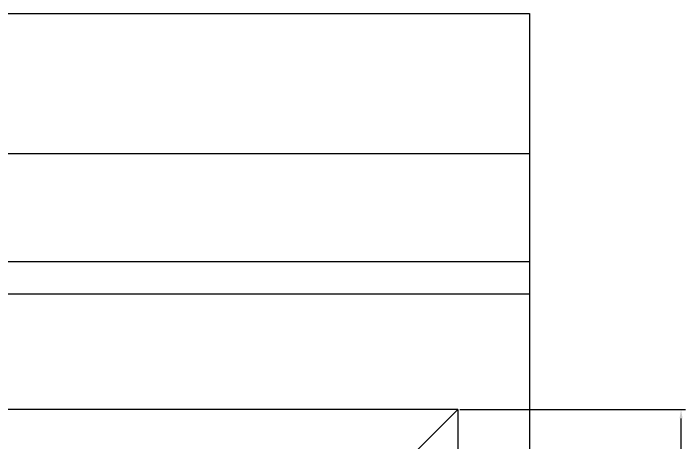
# Model space of a CAD drawing. Header units: millimetres. Extents: x -829 to 2887, y -460 to 1788.
# Drawn here: x 414 to 600.8, y 803 to 922.5 of the extents above; entities that cross this region are included whole.
import ezdxf

# ---------------------------------------------------------------- set-up
doc = ezdxf.new("R2010")
doc.units = ezdxf.units.MM
doc.layers.add('Canaletas', color=1, linetype='Continuous')
doc.layers.add('COTA', color=1, linetype='Continuous')
doc.styles.get("Standard").update_dxf_attribs({"font": 'arial.ttf'})
doc.dimstyles.new('ISO-25', dxfattribs={"dimtxt": 2.5, "dimasz": 2.5, "dimexe": 1.25, "dimexo": 0.625, "dimtad": 1, "dimtxsty": 'Standard', "dimcen": 2.5, "dimadec": 0, "dimazin": 0, "dimtfac": 1, "dimtmove": 0, "dimatfit": 3, "dimfxl": 1, "dimarcsym": 0})

# ---------------------------------------------------------------- blocks, each defined once
blk = doc.blocks.new('*D231')
at = {"layer": 'COTA', "color": 0, "lineweight": -2}
for p, q in [((538.13, 812.54), (600.84, 812.54)), ((599.59, 710.04), (599.59, 810.04)), ((508.13, 707.54), (600.84, 707.54))]:
    blk.add_line(p, q, dxfattribs=at)
at = {"layer": 'COTA', "color": 0}
for points in [[(600.01, 810.04), (599.18, 810.04), (599.59, 812.54)], [(599.18, 710.04), (600.01, 710.04), (599.59, 707.54)]]:
    blk.add_solid(points, dxfattribs=at)
at = {"layer": 'Defpoints', "color": 0}
for p in [(537.5, 812.54), (599.59, 812.54), (507.5, 707.54)]:
    blk.add_point(p, dxfattribs=at)
at = {"layer": 'COTA', "color": 0, "insert": (597.69, 760.04), "char_height": 2.5, "attachment_point": 5, "rotation": 90}
blk.add_mtext('105', dxfattribs=at)

msp = doc.modelspace()

# ---------------------------------------------------------------- linework, layer by layer
msp.add_line((557.502, 844.568), (57.502, 844.568))
msp.add_lwpolyline([(57.502, 422.541), (57.502, 922.541), (557.502, 922.541), (557.502, 422.541)], close=True)
at = {"layer": 'Canaletas'}
for p, q in [((557.502, 883.541), (64.002, 883.541)), ((557.502, 853.541), (64.002, 853.541)), ((537.502, 812.541), (197.502, 812.541)), ((507.502, 782.541), (537.502, 812.541)), ((537.502, 812.541), (537.502, 442.541))]:
    msp.add_line(p, q, dxfattribs=at)

# ---------------------------------------------------------------- dimensions: what is measured, and where the dimension line sits
at = {"layer": 'COTA'}
dim = msp.add_linear_dim(base=(599.592, 812.541), p1=(507.502, 707.541), p2=(537.502, 812.541), angle=90, dimstyle='ISO-25', dxfattribs=at)
dim.commit()
dim.dimension.update_dxf_attribs({"geometry": '*D231', "text_midpoint": (597.691, 760.041)})

doc.saveas('drawing.dxf')
